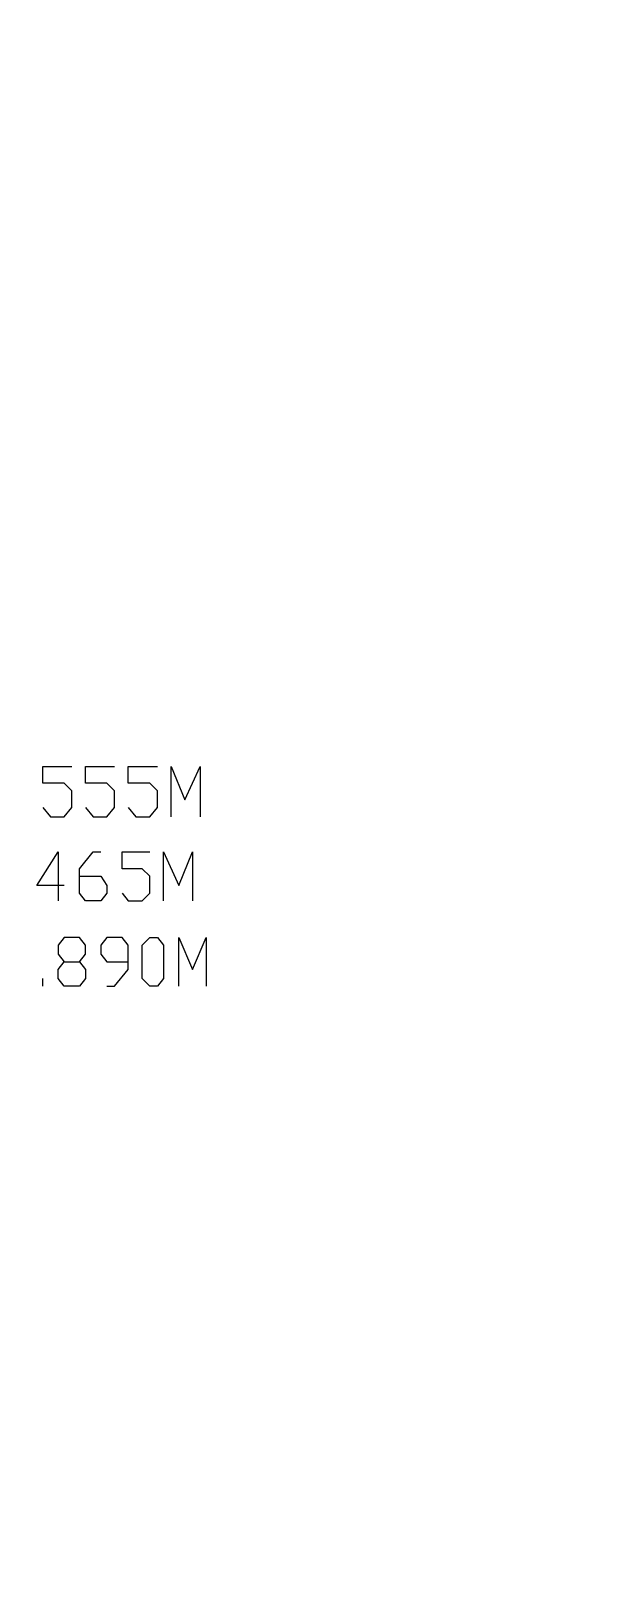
# Model space of a CAD drawing. Header units: millimetres. Extents: x 0 to 818, y 0 to 746.
# Drawn here: x 381.2 to 425, y 547.8 to 669.1 of the extents above; entities that cross this region are included whole.
import ezdxf

# ---------------------------------------------------------------- set-up
doc = ezdxf.new("R2010")
doc.units = ezdxf.units.MM
doc.layers.add('DIAGRAM_IMAGE', color=7, linetype='Continuous')
doc.layers.add('DIAGRAM_VECTOR', color=4, linetype='Continuous')
picture_1 = doc.add_image_def('image1.png', size_in_pixel=(3409, 3109))

msp = doc.modelspace()

# ---------------------------------------------------------------- linework, layer by layer
at = {"layer": 'DIAGRAM_VECTOR'}
for p, q in [((382.12, 610), (382.12, 611.32)), ((382.12, 611.32), (384.4, 611.32)), ((385.48, 610), (385.48, 611.32)), ((385.48, 611.32), (387.76, 611.32)), ((388.84, 610), (388.84, 611.32)), ((388.84, 611.32), (391.12, 611.32)), ((392.2, 607.36), (392.2, 611.32)), ((392.2, 611.32), (393.28, 608.68)), ((393.28, 608.68), (394.48, 611.32)), ((394.48, 611.32), (394.48, 607.36)), ((383.8, 610), (382.12, 610)), ((384.4, 609.4), (383.8, 610)), ((384.4, 608.08), (384.4, 609.4)), ((387.16, 610), (385.48, 610)), ((387.76, 609.4), (387.16, 610)), ((387.76, 608.08), (387.76, 609.4)), ((390.52, 610), (388.84, 610)), ((391.12, 609.4), (390.52, 610)), ((391.12, 608.08), (391.12, 609.4)), ((382.12, 608.08), (382.72, 607.36)), ((383.8, 607.36), (384.4, 608.08)), ((385.48, 608.08), (386.08, 607.36)), ((387.16, 607.36), (387.76, 608.08)), ((388.84, 608.08), (389.44, 607.36)), ((390.52, 607.36), (391.12, 608.08)), ((382.72, 607.36), (383.8, 607.36)), ((386.08, 607.36), (387.16, 607.36)), ((389.44, 607.36), (390.52, 607.36)), ((381.64, 601.96), (383.32, 604.6)), ((383.32, 604.6), (383.32, 600.76)), ((385, 603.28), (386.08, 604.6)), ((386.08, 604.6), (386.68, 604.6)), ((388.36, 603.28), (388.36, 604.6)), ((388.36, 604.6), (390.52, 604.6)), ((391.6, 600.76), (391.6, 604.6)), ((391.6, 604.6), (392.8, 601.96)), ((392.8, 601.96), (393.88, 604.6)), ((393.88, 604.6), (393.88, 600.76)), ((385, 601.36), (385, 603.28)), ((389.92, 603.28), (388.36, 603.28)), ((390.52, 602.68), (389.92, 603.28)), ((383.8, 601.96), (381.64, 601.96)), ((385, 602.68), (386.68, 602.68)), ((386.68, 602.68), (387.16, 601.96)), ((387.16, 601.96), (387.16, 601.36)), ((390.52, 601.36), (390.52, 602.68)), ((385.48, 600.76), (385, 601.36)), ((386.68, 600.76), (385.48, 600.76)), ((387.16, 601.36), (386.68, 600.76)), ((388.36, 601.36), (388.84, 600.76)), ((388.84, 600.76), (389.92, 600.76)), ((389.92, 600.76), (390.52, 601.36)), ((383.8, 597.88), (383.32, 597.28)), ((383.32, 597.28), (383.32, 596.56)), ((385, 597.88), (383.8, 597.88)), ((385.48, 597.28), (385, 597.88)), ((385.48, 596.56), (385.48, 597.28)), ((387.16, 597.88), (386.68, 597.28)), ((386.68, 597.28), (386.68, 596.56)), ((388.36, 597.88), (387.16, 597.88)), ((388.84, 597.28), (388.36, 597.88)), ((388.84, 595.36), (388.84, 597.28)), ((389.92, 597.28), (390.52, 597.88)), ((389.92, 594.64), (389.92, 597.28)), ((390.52, 597.88), (391.12, 597.88)), ((391.12, 597.88), (391.6, 597.28)), ((391.6, 597.28), (391.6, 594.64)), ((392.8, 594.04), (392.8, 597.88)), ((392.8, 597.88), (393.88, 595.36)), ((393.88, 595.36), (394.96, 597.88)), ((394.96, 597.88), (394.96, 594.04)), ((383.32, 596.56), (383.8, 595.96)), ((383.32, 595.36), (383.8, 595.96)), ((383.8, 595.96), (385, 595.96)), ((385, 595.96), (385.48, 596.56)), ((385, 595.96), (385.48, 595.36)), ((386.68, 596.56), (387.16, 595.96)), ((387.16, 595.96), (388.84, 595.96)), ((382.12, 594.04), (382.12, 594.64)), ((383.32, 594.64), (383.32, 595.36)), ((383.8, 594.04), (383.32, 594.64)), ((385.48, 594.64), (385, 594.04)), ((385.48, 595.36), (385.48, 594.64)), ((387.76, 594.04), (388.84, 595.36)), ((390.52, 594.04), (389.92, 594.64)), ((391.6, 594.64), (391.12, 594.04)), ((385, 594.04), (383.8, 594.04)), ((387.16, 594.04), (387.76, 594.04)), ((391.12, 594.04), (390.52, 594.04))]:
    msp.add_line(p, q, dxfattribs=at)

# ---------------------------------------------------------------- pictures from other files: only their frames are drawn
at = {"layer": 'DIAGRAM_IMAGE'}
image = msp.add_image(picture_1, insert=(0, 0), size_in_units=(818, 746), dxfattribs=at)

doc.saveas('drawing.dxf')
